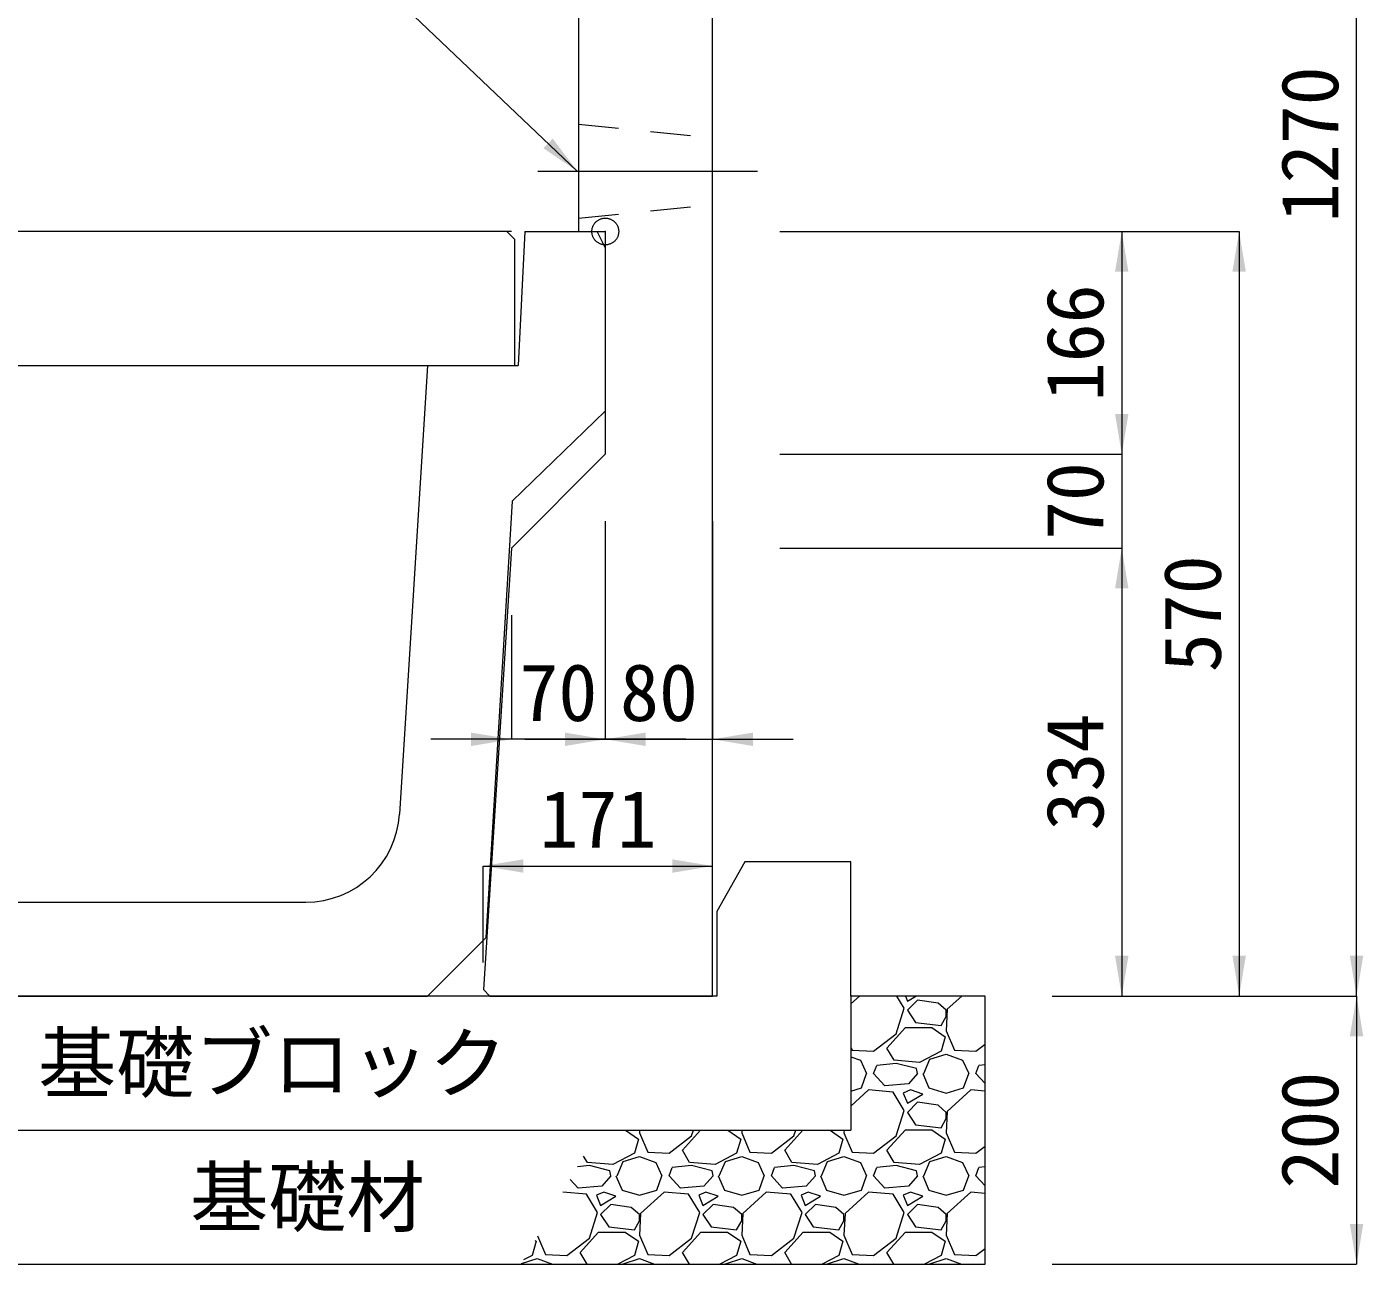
# Model space of a CAD drawing. Units: millimetres at full size, sheet at 1:40. Extents: x 206103 to 244503, y 883348 to 903496.
# Drawn here: x 215960 to 216956, y 887648 to 888571 of the extents above; entities that cross this region are included whole.
import ezdxf
from ezdxf.enums import TextEntityAlignment as Align

# ---------------------------------------------------------------- set-up
doc = ezdxf.new("R2010")
doc.units = ezdxf.units.MM
doc.header["$LTSCALE"] = 40
doc.header["$PDMODE"] = 32
doc.header["$PDSIZE"] = 20
doc.linetypes.add('USER1', pattern=[28.575, 19.05, -3.175, 3.175, -3.175])
doc.linetypes.add('USER2', pattern=[1.35, 0.75, -0.6])
for name, color, linetype, lineweight in [('パネックスKUS', 2, 'Continuous', 20), ('基礎ブロック', 2, 'Continuous', 13), ('基礎材', 7, 'Continuous', 15), ('寸法線', 7, 'Continuous', 13), ('引出線', 4, 'Continuous', 13), ('本体', 2, 'Continuous', 13), ('補助線', 8, 'USER1', 13), ('ﾊｯﾁﾝｸﾞ', 7, 'Continuous', 5)]:
    doc.layers.add(name, color=color, linetype=linetype, lineweight=lineweight)
doc.layers.add('文字', color=7, linetype='Continuous')
doc.styles.add('ＭＳ ゴシック', font='')
doc.styles.get('ＭＳ ゴシック').set_extended_font_data('MS Gothic')

# ---------------------------------------------------------------- blocks, each defined once
blk = doc.blocks.new('filled_arrow')
at = {"color": 0, "linetype": 'Continuous', "lineweight": -2}
blk.add_solid([(7.5, 1.25), (0, 0), (7.5, -1.25)], dxfattribs=at)

msp = doc.modelspace()

# ---------------------------------------------------------------- linework, layer by layer
at = {"layer": 'パネックスKUS'}
for p, q in [((216371.16, 889113.33), (216371.16, 888418.33)), ((216471.16, 887848.33), (216471.16, 889118.33)), ((216371.16, 888418.33), (216391.16, 888418.33)), ((216391.16, 888418.33), (216391.16, 888252.33)), ((216391.16, 888252.33), (216321.16, 888182.33)), ((216321.16, 888182.33), (216300.47, 887853.32)), ((216305.16, 887848.33), (216300.47, 887853.32)), ((216305.16, 887848.33), (216471.16, 887848.33))]:
    msp.add_line(p, q, dxfattribs=at)
at = {"layer": 'パネックスKUS', "linetype": 'USER2', "lineweight": 9}
for p, q in [((216371.16, 888498.33), (216471.16, 888488.33)), ((216371.16, 888428.33), (216471.16, 888438.33))]:
    msp.add_line(p, q, dxfattribs=at)
at = {"layer": '基礎ブロック'}
for p, q in [((216495.21, 887948.33), (216474.21, 887911.33)), ((216574.21, 887948.33), (216495.21, 887948.33)), ((216574.21, 887848.33), (216574.21, 887948.33)), ((216474.21, 887911.33), (216474.21, 887848.33)), ((216474.21, 887848.33), (215812.21, 887848.33)), ((216574.21, 887848.33), (216574.21, 887748.33)), ((215712.21, 887748.33), (216574.21, 887748.33))]:
    msp.add_line(p, q, dxfattribs=at)
at = {"layer": '基礎材', "lineweight": 13}
msp.add_line((216674.21, 887848.33), (216574.21, 887848.33), dxfattribs=at)
msp.add_line((216674.21, 887848.33), (216574.21, 887848.33), dxfattribs=at)
at = {"layer": '基礎材'}
for p, q in [((216674.21, 887648.33), (216674.21, 887848.33)), ((216674.21, 887648.33), (216674.21, 887848.33)), ((215612.21, 887648.33), (216674.21, 887648.33))]:
    msp.add_line(p, q, dxfattribs=at)
at = {"layer": '寸法線'}
for p, q in [((216951.05, 887848.33), (216951.05, 889118.33)), ((216321.16, 888418.33), (215865.21, 888418.33)), ((216521.16, 888418.33), (216863.55, 888418.33)), ((216521.16, 888418.33), (216776.05, 888418.33)), ((216776.05, 888418.33), (216776.05, 888252.33)), ((216863.55, 888418.33), (216863.55, 887848.33)), ((216776.05, 888312.33), (216776.05, 888122.33)), ((216521.16, 888252.33), (216776.05, 888252.33)), ((216521.16, 888252.33), (216776.05, 888252.33)), ((216391.16, 888202.33), (216391.16, 888039.74)), ((216391.16, 888202.33), (216391.16, 888039.74)), ((216471.16, 888202.33), (216471.16, 888039.74)), ((216521.16, 888182.33), (216776.05, 888182.33)), ((216521.16, 888182.33), (216776.05, 888182.33)), ((216776.05, 888182.33), (216776.05, 887848.33)), ((216321.16, 888132.33), (216321.16, 888039.74)), ((216451.16, 888039.74), (216261.16, 888039.74)), ((216331.16, 888039.74), (216531.16, 888039.74)), ((216300.16, 887945.25), (216471.16, 887945.25)), ((216300.16, 887873.33), (216300.16, 887945.25)), ((216471.16, 887873.33), (216471.16, 887945.25)), ((216724.21, 887848.33), (216951.05, 887848.33)), ((216724.21, 887848.33), (216863.55, 887848.33)), ((216724.21, 887848.33), (216776.05, 887848.33)), ((216724.21, 887848.33), (216951.05, 887848.33)), ((216951.05, 887848.33), (216951.05, 887648.33)), ((216724.21, 887648.33), (216951.05, 887648.33))]:
    msp.add_line(p, q, dxfattribs=at)
at = {"layer": '引出線'}
msp.add_lwpolyline([(216370.21, 888463.33), (216177.75, 888646.78), (216006, 888646.78)], dxfattribs=at)
at = {"layer": '本体'}
for p, q in [((216331.16, 888418.33), (216326.16, 888318.33)), ((216331.16, 888418.33), (216385.16, 888418.33)), ((216391.16, 888406.33), (216385.16, 888418.33)), ((216391.16, 888406.33), (216391.16, 888284.33)), ((216258.66, 888318.33), (216237.76, 887983.96)), ((216258.66, 888318.33), (216326.16, 888318.33)), ((216391.16, 888284.33), (216321.66, 888217.33)), ((216321.66, 888217.33), (216302.05, 887891.73)), ((215949.42, 887918.33), (216167.89, 887918.33)), ((216258.66, 887848.33), (216302.05, 887891.73)), ((215858.66, 887848.33), (216258.66, 887848.33))]:
    msp.add_line(p, q, dxfattribs=at)
at = {"layer": '本体', "lineweight": 20}
msp.add_lwpolyline([(215793.66, 888318.33), (216323.66, 888318.33), (216323.66, 888412.33), (216317.66, 888418.33), (215799.66, 888418.33), (215793.66, 888412.33)], close=True, dxfattribs=at)
at = {"layer": '本体'}
msp.add_arc((216167.89, 887988.33), 70, 270, 356.42367, dxfattribs=at)
at = {"layer": '補助線'}
msp.add_line((216340.85, 888463.33), (216504.56, 888463.33), dxfattribs=at)
msp.add_point((216391.16, 888418.33), dxfattribs=at)
at = {"layer": 'ﾊｯﾁﾝｸﾞ'}
for p, q in [((216580.59, 887848.33), (216574.21, 887842.5)), ((216614, 887839.25), (216608.46, 887848.33)), ((216614.79, 887848.33), (216616.29, 887844.58)), ((216616.29, 887844.58), (216622.53, 887848.33)), ((216656.79, 887848.33), (216646.01, 887838.49)), ((216607.91, 887820.2), (216614, 887839.25)), ((216623.91, 887845.35), (216616.29, 887837.73)), ((216616.29, 887837.73), (216622.39, 887828.58)), ((216639.15, 887843.06), (216623.91, 887845.35)), ((216645.25, 887837.73), (216639.15, 887843.06)), ((216646.01, 887838.49), (216645.25, 887822.49)), ((216645.25, 887833.15), (216645.25, 887837.73)), ((216622.39, 887828.58), (216641.44, 887826.3)), ((216641.44, 887826.3), (216645.25, 887833.15)), ((216591.14, 887807.25), (216607.91, 887820.2)), ((216601.05, 887809.53), (216614.77, 887824.77)), ((216614.77, 887824.77), (216634.58, 887824.77)), ((216634.58, 887824.77), (216644.48, 887817.91)), ((216644.48, 887817.91), (216641.44, 887807.25)), ((216645.25, 887822.49), (216651.34, 887808.01)), ((216574.21, 887810.23), (216575.14, 887808.01)), ((216575.14, 887808.01), (216591.14, 887807.25)), ((216606.38, 887800.39), (216601.05, 887809.53)), ((216641.44, 887807.25), (216625.43, 887798.86)), ((216651.34, 887808.01), (216667.34, 887807.25)), ((216667.34, 887807.25), (216674.21, 887812.55)), ((216574.21, 887803.03), (216581.24, 887800.39)), ((216581.24, 887800.39), (216585.81, 887790.48)), ((216591.14, 887790.48), (216593.43, 887796.58)), ((216607.91, 887798.1), (216593.43, 887796.58)), ((216625.43, 887798.86), (216606.38, 887800.39)), ((216623.15, 887794.29), (216607.91, 887798.1)), ((216628.48, 887790.48), (216633.05, 887801.15)), ((216633.05, 887801.15), (216645.25, 887804.96)), ((216645.25, 887804.96), (216657.44, 887800.39)), ((216657.44, 887800.39), (216662.01, 887790.48)), ((216667.34, 887790.48), (216669.63, 887796.58)), ((216674.21, 887797.06), (216669.63, 887796.58)), ((216582, 887779.81), (216585.81, 887790.48)), ((216599.53, 887781.34), (216591.14, 887790.48)), ((216623.91, 887790.48), (216617.05, 887782.86)), ((216623.91, 887790.48), (216623.15, 887794.29)), ((216627.72, 887790.48), (216632.29, 887779.81)), ((216658.2, 887779.81), (216662.01, 887790.48)), ((216674.21, 887783), (216667.34, 887790.48)), ((216574.21, 887777.52), (216582, 887779.81)), ((216587.33, 887778.29), (216574.21, 887766.3)), ((216605.62, 887776.77), (216587.33, 887778.29)), ((216617.05, 887782.86), (216599.53, 887781.34)), ((216614, 887763.05), (216605.62, 887776.77)), ((216618.58, 887778.29), (216613.24, 887776)), ((216627.72, 887775.24), (216618.58, 887778.29)), ((216632.29, 887779.81), (216645.25, 887776)), ((216645.25, 887776), (216658.2, 887779.81)), ((216663.53, 887778.29), (216646.01, 887762.29)), ((216674.21, 887777.4), (216663.53, 887778.29)), ((216613.24, 887776), (216616.29, 887768.38)), ((216616.29, 887768.38), (216627.72, 887775.24)), ((216623.91, 887769.15), (216616.29, 887761.53)), ((216639.15, 887766.86), (216623.91, 887769.15)), ((216645.25, 887761.53), (216639.15, 887766.86)), ((216607.91, 887744), (216614, 887763.05)), ((216616.29, 887761.53), (216622.39, 887752.38)), ((216641.44, 887750.1), (216645.25, 887756.95)), ((216646.01, 887762.29), (216645.25, 887746.29)), ((216645.25, 887756.95), (216645.25, 887761.53)), ((216406.33, 887748.33), (216415.88, 887741.71)), ((216416.74, 887748.33), (216416.65, 887746.29)), ((216448.65, 887733.33), (216462.15, 887748.33)), ((216455.51, 887744), (216456.89, 887748.33)), ((216482.53, 887748.33), (216492.08, 887741.71)), ((216492.94, 887748.33), (216492.85, 887746.29)), ((216524.85, 887733.33), (216538.35, 887748.33)), ((216531.71, 887744), (216533.09, 887748.33)), ((216558.73, 887748.33), (216568.28, 887741.71)), ((216569.14, 887748.33), (216569.05, 887746.29)), ((216601.05, 887733.33), (216614.77, 887748.57)), ((216614.77, 887748.57), (216634.58, 887748.57)), ((216622.39, 887752.38), (216641.44, 887750.1)), ((216634.58, 887748.57), (216644.48, 887741.71)), ((216415.88, 887741.71), (216412.84, 887731.05)), ((216416.65, 887746.29), (216422.74, 887731.81)), ((216438.74, 887731.05), (216455.51, 887744)), ((216492.08, 887741.71), (216489.04, 887731.05)), ((216492.85, 887746.29), (216498.94, 887731.81)), ((216514.94, 887731.05), (216531.71, 887744)), ((216568.28, 887741.71), (216565.24, 887731.05)), ((216569.05, 887746.29), (216575.14, 887731.81)), ((216591.14, 887731.05), (216607.91, 887744)), ((216644.48, 887741.71), (216641.44, 887731.05)), ((216645.25, 887746.29), (216651.34, 887731.81)), ((216377.78, 887724.19), (216375, 887728.95)), ((216412.84, 887731.05), (216396.83, 887722.66)), ((216404.45, 887724.95), (216416.65, 887728.76)), ((216416.65, 887728.76), (216428.84, 887724.19)), ((216422.74, 887731.81), (216438.74, 887731.05)), ((216453.98, 887724.19), (216448.65, 887733.33)), ((216489.04, 887731.05), (216473.03, 887722.66)), ((216480.65, 887724.95), (216492.85, 887728.76)), ((216492.85, 887728.76), (216505.04, 887724.19)), ((216498.94, 887731.81), (216514.94, 887731.05)), ((216530.18, 887724.19), (216524.85, 887733.33)), ((216565.24, 887731.05), (216549.23, 887722.66)), ((216556.85, 887724.95), (216569.05, 887728.76)), ((216569.05, 887728.76), (216581.24, 887724.19)), ((216575.14, 887731.81), (216591.14, 887731.05)), ((216606.38, 887724.19), (216601.05, 887733.33)), ((216641.44, 887731.05), (216625.43, 887722.66)), ((216633.05, 887724.95), (216645.25, 887728.76)), ((216645.25, 887728.76), (216657.44, 887724.19)), ((216651.34, 887731.81), (216667.34, 887731.05)), ((216667.34, 887731.05), (216674.21, 887736.35)), ((216379.31, 887721.9), (216370.39, 887720.96)), ((216396.83, 887722.66), (216377.78, 887724.19)), ((216394.55, 887718.09), (216379.31, 887721.9)), ((216395.31, 887714.28), (216394.55, 887718.09)), ((216399.88, 887714.28), (216404.45, 887724.95)), ((216428.84, 887724.19), (216433.41, 887714.28)), ((216438.74, 887714.28), (216441.03, 887720.38)), ((216455.51, 887721.9), (216441.03, 887720.38)), ((216473.03, 887722.66), (216453.98, 887724.19)), ((216470.75, 887718.09), (216455.51, 887721.9)), ((216471.51, 887714.28), (216470.75, 887718.09)), ((216476.08, 887714.28), (216480.65, 887724.95)), ((216505.04, 887724.19), (216509.61, 887714.28)), ((216514.94, 887714.28), (216517.23, 887720.38)), ((216531.71, 887721.9), (216517.23, 887720.38)), ((216549.23, 887722.66), (216530.18, 887724.19)), ((216546.95, 887718.09), (216531.71, 887721.9)), ((216547.71, 887714.28), (216546.95, 887718.09)), ((216552.28, 887714.28), (216556.85, 887724.95)), ((216581.24, 887724.19), (216585.81, 887714.28)), ((216591.14, 887714.28), (216593.43, 887720.38)), ((216607.91, 887721.9), (216593.43, 887720.38)), ((216625.43, 887722.66), (216606.38, 887724.19)), ((216623.15, 887718.09), (216607.91, 887721.9)), ((216623.91, 887714.28), (216623.15, 887718.09)), ((216628.48, 887714.28), (216633.05, 887724.95)), ((216657.44, 887724.19), (216662.01, 887714.28)), ((216667.34, 887714.28), (216669.63, 887720.38)), ((216674.21, 887720.86), (216669.63, 887720.38)), ((216370.93, 887705.14), (216364.99, 887711.61)), ((216388.45, 887706.66), (216370.93, 887705.14)), ((216395.31, 887714.28), (216388.45, 887706.66)), ((216399.12, 887714.28), (216403.69, 887703.61)), ((216429.6, 887703.61), (216433.41, 887714.28)), ((216447.13, 887705.14), (216438.74, 887714.28)), ((216464.65, 887706.66), (216447.13, 887705.14)), ((216471.51, 887714.28), (216464.65, 887706.66)), ((216475.32, 887714.28), (216479.89, 887703.61)), ((216505.8, 887703.61), (216509.61, 887714.28)), ((216523.33, 887705.14), (216514.94, 887714.28)), ((216540.85, 887706.66), (216523.33, 887705.14)), ((216547.71, 887714.28), (216540.85, 887706.66)), ((216551.52, 887714.28), (216556.09, 887703.61)), ((216582, 887703.61), (216585.81, 887714.28)), ((216599.53, 887705.14), (216591.14, 887714.28)), ((216617.05, 887706.66), (216599.53, 887705.14)), ((216623.91, 887714.28), (216617.05, 887706.66)), ((216627.72, 887714.28), (216632.29, 887703.61)), ((216658.2, 887703.61), (216662.01, 887714.28)), ((216674.21, 887706.8), (216667.34, 887714.28)), ((216377.02, 887700.57), (216359.46, 887702.03)), ((216385.4, 887686.85), (216377.02, 887700.57)), ((216389.98, 887702.09), (216384.64, 887699.8)), ((216384.64, 887699.8), (216387.69, 887692.18)), ((216387.69, 887692.18), (216399.12, 887699.04)), ((216399.12, 887699.04), (216389.98, 887702.09)), ((216403.69, 887703.61), (216416.65, 887699.8)), ((216416.65, 887699.8), (216429.6, 887703.61)), ((216434.93, 887702.09), (216417.41, 887686.09)), ((216453.22, 887700.57), (216434.93, 887702.09)), ((216461.6, 887686.85), (216453.22, 887700.57)), ((216466.18, 887702.09), (216460.84, 887699.8)), ((216460.84, 887699.8), (216463.89, 887692.18)), ((216463.89, 887692.18), (216475.32, 887699.04)), ((216475.32, 887699.04), (216466.18, 887702.09)), ((216479.89, 887703.61), (216492.85, 887699.8)), ((216492.85, 887699.8), (216505.8, 887703.61)), ((216511.13, 887702.09), (216493.61, 887686.09)), ((216529.42, 887700.57), (216511.13, 887702.09)), ((216537.8, 887686.85), (216529.42, 887700.57)), ((216542.38, 887702.09), (216537.04, 887699.8)), ((216537.04, 887699.8), (216540.09, 887692.18)), ((216540.09, 887692.18), (216551.52, 887699.04)), ((216551.52, 887699.04), (216542.38, 887702.09)), ((216556.09, 887703.61), (216569.05, 887699.8)), ((216569.05, 887699.8), (216582, 887703.61)), ((216587.33, 887702.09), (216569.81, 887686.09)), ((216605.62, 887700.57), (216587.33, 887702.09)), ((216614, 887686.85), (216605.62, 887700.57)), ((216618.58, 887702.09), (216613.24, 887699.8)), ((216613.24, 887699.8), (216616.29, 887692.18)), ((216616.29, 887692.18), (216627.72, 887699.04)), ((216627.72, 887699.04), (216618.58, 887702.09)), ((216632.29, 887703.61), (216645.25, 887699.8)), ((216645.25, 887699.8), (216658.2, 887703.61)), ((216663.53, 887702.09), (216646.01, 887686.09)), ((216674.21, 887701.2), (216663.53, 887702.09)), ((216379.31, 887667.8), (216385.4, 887686.85)), ((216395.31, 887692.95), (216387.69, 887685.33)), ((216410.55, 887690.66), (216395.31, 887692.95)), ((216416.65, 887685.33), (216410.55, 887690.66)), ((216455.51, 887667.8), (216461.6, 887686.85)), ((216471.51, 887692.95), (216463.89, 887685.33)), ((216486.75, 887690.66), (216471.51, 887692.95)), ((216492.85, 887685.33), (216486.75, 887690.66)), ((216531.71, 887667.8), (216537.8, 887686.85)), ((216547.71, 887692.95), (216540.09, 887685.33)), ((216562.95, 887690.66), (216547.71, 887692.95)), ((216569.05, 887685.33), (216562.95, 887690.66)), ((216607.91, 887667.8), (216614, 887686.85)), ((216623.91, 887692.95), (216616.29, 887685.33)), ((216639.15, 887690.66), (216623.91, 887692.95)), ((216645.25, 887685.33), (216639.15, 887690.66)), ((216387.69, 887685.33), (216393.79, 887676.18)), ((216412.84, 887673.9), (216416.65, 887680.75)), ((216417.41, 887686.09), (216416.65, 887670.09)), ((216416.65, 887680.75), (216416.65, 887685.33)), ((216463.89, 887685.33), (216469.99, 887676.18)), ((216489.04, 887673.9), (216492.85, 887680.75)), ((216493.61, 887686.09), (216492.85, 887670.09)), ((216492.85, 887680.75), (216492.85, 887685.33)), ((216540.09, 887685.33), (216546.19, 887676.18)), ((216565.24, 887673.9), (216569.05, 887680.75)), ((216569.81, 887686.09), (216569.05, 887670.09)), ((216569.05, 887680.75), (216569.05, 887685.33)), ((216616.29, 887685.33), (216622.39, 887676.18)), ((216641.44, 887673.9), (216645.25, 887680.75)), ((216646.01, 887686.09), (216645.25, 887670.09)), ((216645.25, 887680.75), (216645.25, 887685.33)), ((216340.69, 887669.51), (216346.54, 887655.61)), ((216362.54, 887654.85), (216379.31, 887667.8)), ((216372.45, 887657.13), (216386.17, 887672.37)), ((216386.17, 887672.37), (216405.98, 887672.37)), ((216393.79, 887676.18), (216412.84, 887673.9)), ((216405.98, 887672.37), (216415.88, 887665.51)), ((216416.65, 887670.09), (216422.74, 887655.61)), ((216438.74, 887654.85), (216455.51, 887667.8)), ((216448.65, 887657.13), (216462.37, 887672.37)), ((216462.37, 887672.37), (216482.18, 887672.37)), ((216469.99, 887676.18), (216489.04, 887673.9)), ((216482.18, 887672.37), (216492.08, 887665.51)), ((216492.85, 887670.09), (216498.94, 887655.61)), ((216514.94, 887654.85), (216531.71, 887667.8)), ((216524.85, 887657.13), (216538.57, 887672.37)), ((216538.57, 887672.37), (216558.38, 887672.37)), ((216546.19, 887676.18), (216565.24, 887673.9)), ((216558.38, 887672.37), (216568.28, 887665.51)), ((216569.05, 887670.09), (216575.14, 887655.61)), ((216591.14, 887654.85), (216607.91, 887667.8)), ((216601.05, 887657.13), (216614.77, 887672.37)), ((216614.77, 887672.37), (216634.58, 887672.37)), ((216622.39, 887676.18), (216641.44, 887673.9)), ((216634.58, 887672.37), (216644.48, 887665.51)), ((216645.25, 887670.09), (216651.34, 887655.61)), ((216339.68, 887665.51), (216336.64, 887654.85)), ((216338.75, 887666.16), (216339.68, 887665.51)), ((216377.59, 887648.33), (216372.45, 887657.13)), ((216415.88, 887665.51), (216412.84, 887654.85)), ((216453.79, 887648.33), (216448.65, 887657.13)), ((216492.08, 887665.51), (216489.04, 887654.85)), ((216529.99, 887648.33), (216524.85, 887657.13)), ((216568.28, 887665.51), (216565.24, 887654.85)), ((216606.19, 887648.33), (216601.05, 887657.13)), ((216644.48, 887665.51), (216641.44, 887654.85)), ((216667.34, 887654.85), (216674.21, 887660.15)), ((216328.8, 887648.92), (216340.45, 887652.56)), ((216336.64, 887654.85), (216330.3, 887651.53)), ((216340.45, 887652.56), (216351.73, 887648.33)), ((216346.54, 887655.61), (216362.54, 887654.85)), ((216412.84, 887654.85), (216400.4, 887648.33)), ((216404.28, 887648.33), (216404.45, 887648.75)), ((216404.45, 887648.75), (216416.65, 887652.56)), ((216416.65, 887652.56), (216427.93, 887648.33)), ((216422.74, 887655.61), (216438.74, 887654.85)), ((216489.04, 887654.85), (216476.6, 887648.33)), ((216480.48, 887648.33), (216480.65, 887648.75)), ((216480.65, 887648.75), (216492.85, 887652.56)), ((216492.85, 887652.56), (216504.13, 887648.33)), ((216498.94, 887655.61), (216514.94, 887654.85)), ((216565.24, 887654.85), (216552.8, 887648.33)), ((216556.68, 887648.33), (216556.85, 887648.75)), ((216556.85, 887648.75), (216569.05, 887652.56)), ((216569.05, 887652.56), (216580.33, 887648.33)), ((216575.14, 887655.61), (216591.14, 887654.85)), ((216641.44, 887654.85), (216629, 887648.33)), ((216632.88, 887648.33), (216633.05, 887648.75)), ((216633.05, 887648.75), (216645.25, 887652.56)), ((216645.25, 887652.56), (216656.53, 887648.33)), ((216651.34, 887655.61), (216667.34, 887654.85))]:
    msp.add_line(p, q, dxfattribs=at)

# ---------------------------------------------------------------- block references
at = {"layer": '寸法線', "xscale": 4, "yscale": 4}
for p, rotation in [((216776.05, 888418.33), 270), ((216863.55, 888418.33), 270), ((216776.05, 888252.33), 90), ((216776.05, 888252.33), 90), ((216776.05, 888182.33), 270), ((216776.05, 888182.33), 270), ((216321.16, 888039.74), 180), ((216391.16, 888039.74), 180), ((216471.16, 887945.25), 180), ((216776.05, 887848.33), 90), ((216863.55, 887848.33), 90), ((216951.05, 887848.33), 90), ((216951.05, 887848.33), 270), ((216951.05, 887648.33), 90)]:
    msp.add_blockref('filled_arrow', p, dxfattribs=dict(at, rotation=rotation))
for p in [(216391.16, 888039.74), (216471.16, 888039.74), (216300.16, 887945.25)]:
    msp.add_blockref('filled_arrow', p, dxfattribs=at)
at = {"layer": '引出線', "xscale": 4, "yscale": 4, "rotation": 136.4}
msp.add_blockref('filled_arrow', (216370.21, 888463.33), dxfattribs=at)

# ---------------------------------------------------------------- texts
at = {"layer": '寸法線', "style": 'ＭＳ ゴシック'}
for s, p in [('1270', (216916.05, 888483.33)), ('166', (216741.05, 888335.33)), ('70', (216741.05, 888217.33)), ('570', (216828.55, 888133.33)), ('334', (216741.05, 888015.33)), ('200', (216916.05, 887748.33))]:
    msp.add_text(s, height=42.72, rotation=90, dxfattribs=at).set_placement(p, align=Align.MIDDLE_CENTER)
for s, p in [('70', (216356.16, 888074.74)), ('80', (216431.16, 888074.74)), ('171', (216385.66, 887980.25))]:
    msp.add_text(s, height=42.72, dxfattribs=at).set_placement(p, align=Align.MIDDLE_CENTER)
at = {"layer": '文字', "style": 'ＭＳ ゴシック'}
for s, p in [('基礎ブロック', (216143.21, 887798.33)), ('基礎材', (216169.21, 887698.33))]:
    msp.add_text(s, height=42.72, dxfattribs=at).set_placement(p, align=Align.MIDDLE_CENTER)

doc.saveas('drawing.dxf')
